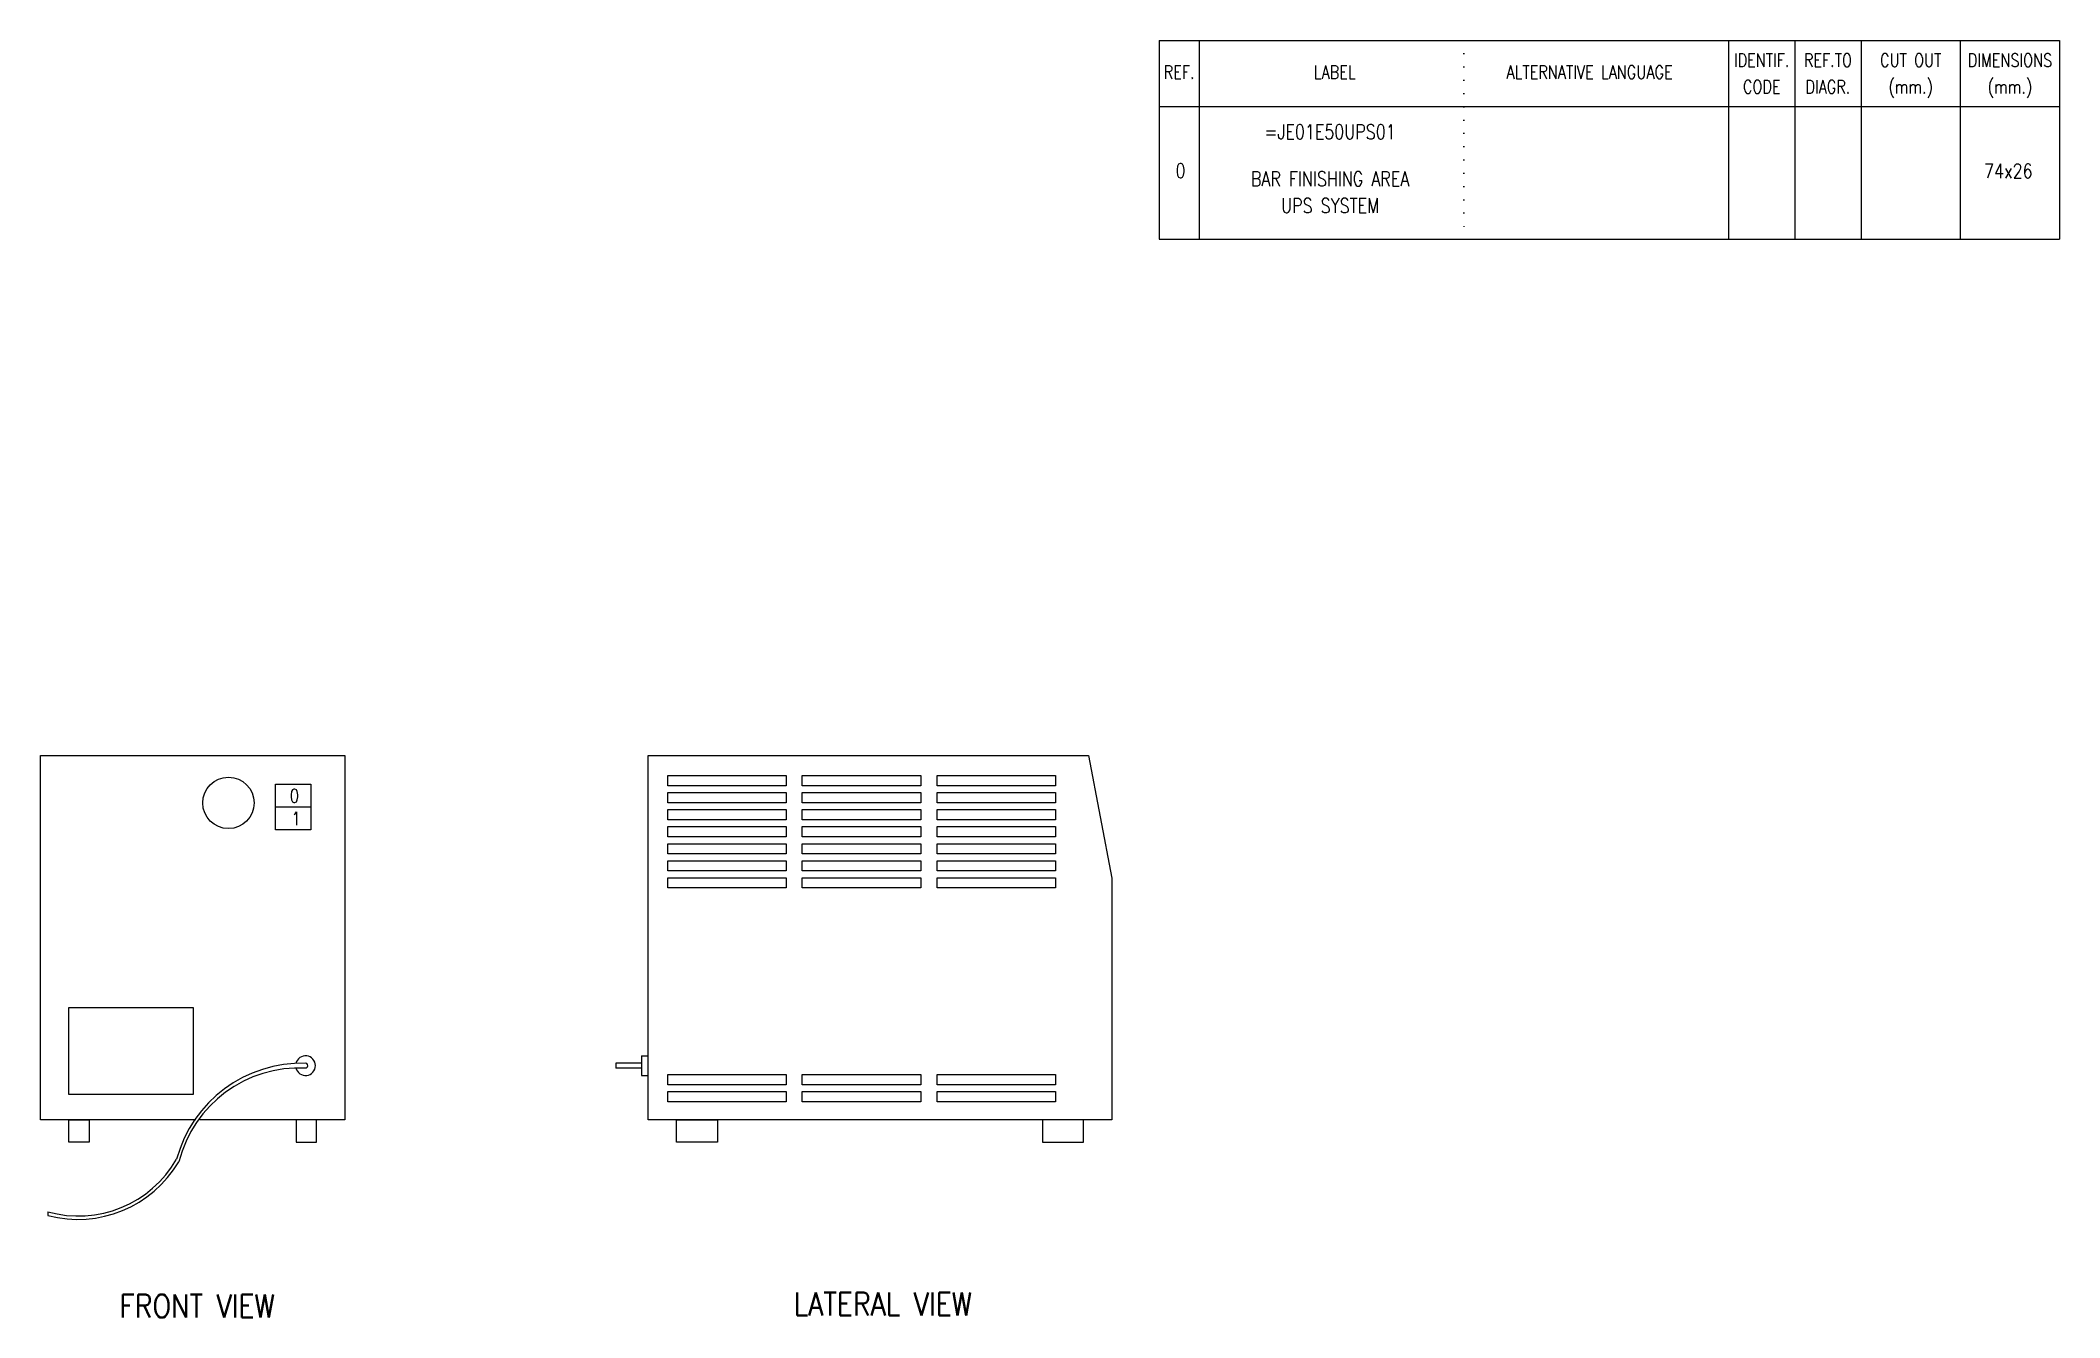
# Model space of a CAD drawing. Header units: millimetres. Extents: x 98 to 403, y 93 to 286.
import ezdxf
from ezdxf.enums import TextEntityAlignment as Align

# ---------------------------------------------------------------- set-up
doc = ezdxf.new("R2010")
doc.units = ezdxf.units.MM
doc.linetypes.add('DOT', pattern=[6.35, 0, -6.35])
doc.layers.add('CART', color=7, linetype='Continuous')
doc.layers.add('dims', color=7, linetype='Continuous')
doc.styles.add('DA', font='ROMANS.SHX', dxfattribs={"width": 0.8})
doc.styles.add('H', font='ROMANS', dxfattribs={"width": 0.85, "height": 4.5})
doc.styles.get("Standard").update_dxf_attribs({"font": 'romans.shx', "width": 0.85})

# ---------------------------------------------------------------- blocks, each defined once
blk = doc.blocks.new('linea_A')
at = {"layer": 'CART', "color": 2}
for p, q in [((124.57, 300.9), (260.57, 300.9)), ((124.57, 300.9), (124.57, 270.9)), ((260.57, 300.9), (260.57, 270.9))]:
    blk.add_line(p, q, dxfattribs=at)
at = {"layer": 'CART', "color": 9}
for p, q in [((130.57, 300.9), (130.57, 270.9)), ((210.57, 300.9), (210.57, 270.9)), ((220.57, 300.9), (220.57, 270.9)), ((230.57, 300.9), (230.57, 270.9)), ((245.57, 300.9), (245.57, 270.9)), ((124.57, 290.9), (260.57, 290.9)), ((124.57, 270.9), (260.57, 270.9))]:
    blk.add_line(p, q, dxfattribs=at)
at = {"layer": 'CART', "color": 9, "linetype": 'DOT', "ltscale": 10}
blk.add_line((170.57, 300.9), (170.57, 270.9), dxfattribs=at)
at = {"style": 'DA', "width": 0.8}
for s, p in [('REF.', (127.57, 295.11)), ('LABEL', (151.07, 295.11)), ('ALTERNATIVE LANGUAGE', (189.57, 295.11)), ('IDENTIF.', (215.57, 296.9)), ('REF.TO', (225.57, 296.9)), ('CUT OUT', (238.07, 296.9)), ('DIMENSIONS', (253.07, 296.9)), ('CODE', (215.57, 292.9)), ('DIAGR.', (225.57, 292.9)), ('(mm.)', (238.07, 292.9)), ('(mm.)', (253.07, 292.9))]:
    blk.add_text(s, height=2, dxfattribs=at).set_placement(p, align=Align.CENTER)
blk = doc.blocks.new('Label_00')
at = {"layer": 'dims'}
blk.add_blockref('linea_A', (0, 0), dxfattribs=at)
at = {"layer": 'dims', "style": 'DA', "width": 0.8}
for tag, p in [('=', (150.37, 287.1)), ('NR', (127.78, 281.23)), ('TX', (150.37, 280)), ('NR', (252.81, 281.18)), ('TX', (150.37, 278.13)), ('TX', (150.37, 275.95))]:
    blk.add_attdef(tag, text='', height=2.2, dxfattribs=at).set_placement(p, align=Align.MIDDLE)

msp = doc.modelspace()

# ---------------------------------------------------------------- linework, layer by layer
at = {"layer": 'CART', "color": 9, "linetype": 'DOT', "ltscale": 0.3}
msp.add_line((312.77, 285.92), (312.77, 255.92), dxfattribs=at)
at = {"layer": 'dims'}
for p, q in [((256.1, 177.91), (259.58, 159.39)), ((133.26, 170.16), (138.62, 170.16)), ((188.56, 131.48), (184.66, 131.48)), ((184.66, 131.48), (184.66, 130.71)), ((188.56, 132.59), (189.58, 132.59)), ((188.56, 132.59), (188.56, 129.6)), ((188.56, 130.71), (184.66, 130.71)), ((188.56, 129.6), (189.58, 129.6)), ((98.86, 109.03), (98.9, 108.49))]:
    msp.add_line(p, q, dxfattribs=at)
for points in [[(121.23, 122.91), (97.76, 122.91), (97.76, 177.91), (143.76, 177.91), (143.76, 122.91), (121.82, 122.91)], [(259.58, 159.39), (259.58, 122.91), (189.58, 122.91), (189.58, 177.91), (256.1, 177.91)]]:
    msp.add_lwpolyline(points, dxfattribs=at)
for points in [[(192.51, 174.91), (210.4, 174.91), (210.4, 173.37), (192.51, 173.37)], [(212.85, 174.91), (230.75, 174.91), (230.75, 173.37), (212.85, 173.37)], [(233.2, 174.91), (251.09, 174.91), (251.09, 173.37), (233.2, 173.37)], [(133.26, 173.61), (138.62, 173.61), (138.62, 166.7), (133.26, 166.7)], [(192.51, 172.34), (210.4, 172.34), (210.4, 170.8), (192.51, 170.8)], [(212.85, 172.34), (230.75, 172.34), (230.75, 170.8), (212.85, 170.8)], [(233.2, 172.34), (251.09, 172.34), (251.09, 170.8), (233.2, 170.8)], [(192.51, 169.77), (210.4, 169.77), (210.4, 168.22), (192.51, 168.22)], [(212.85, 169.77), (230.75, 169.77), (230.75, 168.22), (212.85, 168.22)], [(233.2, 169.77), (251.09, 169.77), (251.09, 168.22), (233.2, 168.22)], [(192.51, 167.19), (210.4, 167.19), (210.4, 165.65), (192.51, 165.65)], [(212.85, 167.19), (230.75, 167.19), (230.75, 165.65), (212.85, 165.65)], [(233.2, 167.19), (251.09, 167.19), (251.09, 165.65), (233.2, 165.65)], [(192.51, 164.62), (210.4, 164.62), (210.4, 163.08), (192.51, 163.08)], [(192.51, 162.05), (210.4, 162.05), (210.4, 160.5), (192.51, 160.5)], [(212.85, 164.62), (230.75, 164.62), (230.75, 163.08), (212.85, 163.08)], [(212.85, 162.05), (230.75, 162.05), (230.75, 160.5), (212.85, 160.5)], [(233.2, 164.62), (251.09, 164.62), (251.09, 163.08), (233.2, 163.08)], [(233.2, 162.05), (251.09, 162.05), (251.09, 160.5), (233.2, 160.5)], [(192.51, 159.47), (210.4, 159.47), (210.4, 157.93), (192.51, 157.93)], [(212.85, 159.47), (230.75, 159.47), (230.75, 157.93), (212.85, 157.93)], [(233.2, 159.47), (251.09, 159.47), (251.09, 157.93), (233.2, 157.93)], [(102.07, 139.9), (120.85, 139.9), (120.85, 126.76), (102.07, 126.76)], [(192.51, 129.75), (210.4, 129.75), (210.4, 128.21), (192.51, 128.21)], [(212.85, 129.75), (230.75, 129.75), (230.75, 128.21), (212.85, 128.21)], [(233.2, 129.75), (251.09, 129.75), (251.09, 128.21), (233.2, 128.21)], [(192.51, 127.18), (210.4, 127.18), (210.4, 125.63), (192.51, 125.63)], [(212.85, 127.18), (230.75, 127.18), (230.75, 125.63), (212.85, 125.63)], [(233.2, 127.18), (251.09, 127.18), (251.09, 125.63), (233.2, 125.63)], [(102.04, 122.91), (105.13, 122.91), (105.13, 119.53), (102.04, 119.53)], [(139.47, 122.91), (136.38, 122.91), (136.38, 119.53), (139.47, 119.53)], [(193.86, 122.91), (200.05, 122.91), (200.05, 119.53), (193.86, 119.53)], [(255.3, 122.91), (249.11, 122.91), (249.11, 119.53), (255.3, 119.53)]]:
    msp.add_lwpolyline(points, close=True, dxfattribs=at)
msp.add_circle((126.17, 170.77), 3.88, dxfattribs=at)
for centre, radius, start, end in [((137.24, 111.88), 19.58, 88.3185, 164.8388), ((137.81, 131.1), 1.49, 193.3379, 166.6142), ((137.81, 131.1), 0.356, 264.709, 90), ((136.93, 111.91), 18.85, 87.3045, 165.5903), ((103.48, 125.53), 17.13, 254.3732, 330.1428), ((103.45, 125.54), 17.65, 255.0636, 329.5601)]:
    msp.add_arc(centre, radius, start, end, dxfattribs=at)

# ---------------------------------------------------------------- block references
ref = msp.add_blockref('Label_00', (142.2, -14.98), dxfattribs=at)
ref.add_attrib('NR', '0', dxfattribs={"height": 2.2, "style": 'DA', "width": 0.8}).set_placement((269.98, 266.25), align=Align.MIDDLE)
ref.add_attrib('=', '=JE01E50UPS01', dxfattribs={"height": 2.2, "style": 'DA', "width": 0.8}).set_placement((292.57, 272.12), align=Align.MIDDLE)
ref.add_attrib('TX', 'BAR FINISHING AREA', dxfattribs={"height": 2.2, "style": 'DA', "width": 0.8}).set_placement((292.57, 265.02), align=Align.MIDDLE)
ref.add_attrib('TX', 'UPS SYSTEM', dxfattribs={"height": 2.2, "style": 'DA', "width": 0.8}).set_placement((292.57, 260.97), align=Align.MIDDLE)
ref.add_attrib('NR', '74x26', dxfattribs={"height": 2.2, "style": 'DA', "width": 0.8}).set_placement((395.02, 266.2), align=Align.MIDDLE)

# ---------------------------------------------------------------- texts
at = {"color": 3, "style": 'H', "width": 0.85}
for s, p in [('FRONT VIEW', (121.45, 93.05)), ('LATERAL VIEW', (225.03, 93.35))]:
    msp.add_text(s, height=3.5, dxfattribs=at).set_placement(p, align=Align.CENTER)
at = {"layer": 'dims', "char_height": 2, "width": 0.8, "attachment_point": 1}
for s, insert in [('0', (135.4, 172.86)), ('1', (135.64, 169.41))]:
    msp.add_mtext(s, dxfattribs=dict(at, insert=insert))

doc.saveas('drawing.dxf')
